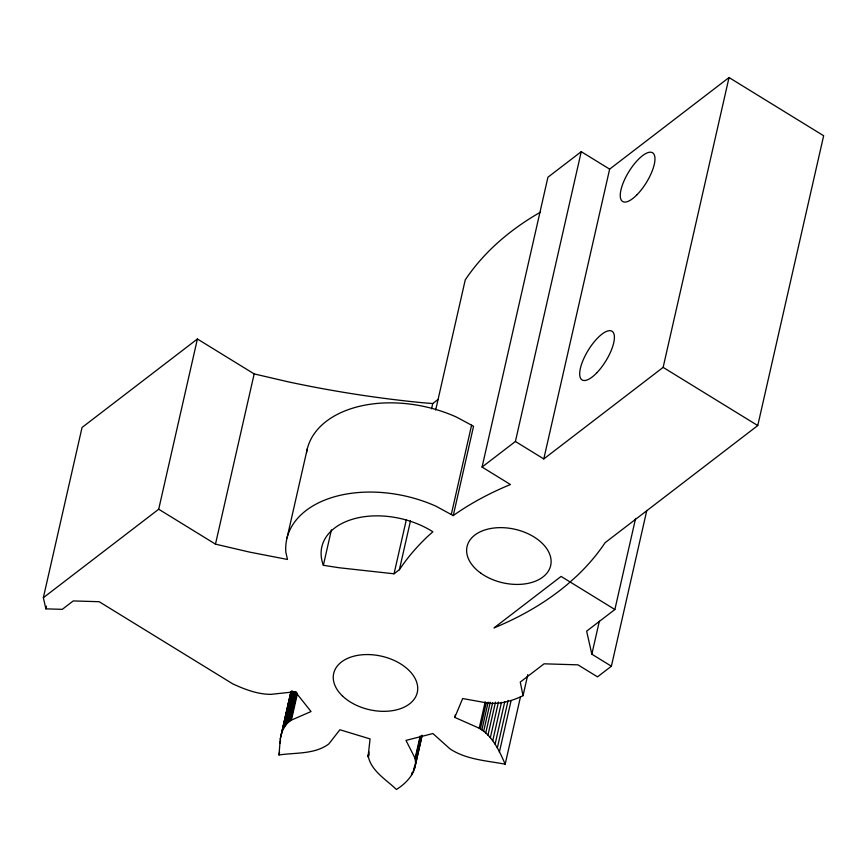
<?xml version="1.0" encoding="UTF-8"?>
<svg xmlns="http://www.w3.org/2000/svg" width="867" height="867" viewBox="0 0 867 867"><rect width="100%" height="100%" fill="white"/><g stroke="black" fill="none" stroke-linecap="round" stroke-linejoin="round"><path stroke-width="1.3" d="M520.482 696.862L505.179 764.174C486.658 760.684 466.208 759.655 449.995 748.871L432.904 733.547L405.984 740.385L415.098 758.354C417.775 771.489 406.699 783.215 396.392 789.458C386.324 779.671 370.989 770.936 368.161 755.894L370.079 738.922L339.907 729.754L328.81 743.94C314.764 754.496 295.333 752.513 278.99 754.962L280.269 739.052L290.868 691.801M280.973 735.357C282.577 729.353 285.828 723.241 291.41 720.098L311.047 711.547L295.3 691.725L270.927 694.359C257.575 694.337 244.722 689.384 232.757 683.868L99.163 601.709L73.24 600.929L62.272 609.349L45.875 608.851L43.35 597.71L82.051 427.464L197.405 338.997L254.172 373.915L288.147 381.816A779.227 498.709 12.8 0 0 422.825 402.754L432.752 403.534L438.073 399.449M45.875 608.851L46.471 606.206M43.35 597.71L158.704 509.222L197.405 338.997M635.587 518.444L614.876 609.512L561.09 576.425L494.027 627.903A387.061 247.702 12.8 0 0 568.102 583.794L576.642 576.143A387.061 247.702 12.8 0 0 605.09 542.709L757.758 425.556L823.65 135.74L729.028 77.542L609.642 169.13L581.248 151.671L547.922 177.236L482.063 467.064L510.446 484.523A387.061 247.713 12.8 0 0 455.067 514.294L453.246 515.616L435.971 506.198A106.424 68.114 12.8 0 0 285.828 552.171L287.476 559.453L249.447 552.073L215.482 544.14L254.172 373.915M286.999 538.082L307.286 448.846M280.269 739.052L290.77 692.863M281.97 732.084L291.269 691.172M279.933 743.203L280.54 740.559M283.216 729.266L291.919 690.988M284.571 726.849L292.667 691.216M278.99 754.962L279.586 752.328M285.958 724.855L293.469 691.866M287.367 723.251L294.563 691.573M323.358 565.295A70.509 45.127 12.8 0 1 352.143 519.344A70.509 45.127 12.8 0 1 432.861 531.774L427.832 536.283A387.061 247.713 12.8 0 0 399.384 569.717L394.041 573.791L339.16 567.755L323.358 565.295L331.411 529.867M288.635 722.016L295.539 691.66M289.773 721.127L296.373 692.094M290.64 720.52L296.937 692.809M291.41 720.098L297.414 693.708M394.041 573.791L406.341 519.68M431.549 408.812L432.752 403.534M399.384 569.717L410.481 520.883M435.668 410.015L465.254 279.878A387.061 247.713 12.8 0 1 540.596 212.079M368.161 755.894L369.06 751.938M368.182 756.447L368.778 753.802M368.323 757.368L368.919 754.723M451.295 514.424L471.583 425.188L456.248 416.973A106.424 68.114 12.8 0 0 306.528 452.596M453.246 515.616L473.534 426.391L471.583 425.188M415.098 758.354L420.202 735.92M411.554 775.044L412.15 772.399M415.336 759.286L420.43 736.842M415.531 760.587L420.928 736.831M413.212 771.966L414.404 766.688M415.607 762.234L421.308 737.156M414.361 769.116L422.088 735.183M415.098 766.515L422.001 736.159M482.063 467.064L515.41 441.476L581.248 151.671M505.179 764.174C499.294 750.692 492.51 735.92 479.213 728.204L454.785 717.399L455.381 714.755M479.213 728.204L485.206 701.804M480.34 728.887L486.344 702.487M481.857 729.884L488.154 702.172M515.41 441.476L543.793 458.936L609.642 169.13M483.656 731.239L490.256 702.205M485.737 732.994L492.64 702.638M487.969 735.129L495.48 702.14M490.343 737.698L498.438 702.064M492.759 740.667L501.462 702.389M495.122 744.07L504.724 701.837M497.344 747.896L508.149 700.384M499.381 752.133L511.086 700.655M454.785 717.399L462.664 698.542L488.804 703.245C500.627 704.232 512.473 700.807 523.029 695.692L527.83 674.569M646.793 510.479L611.387 666.214L591.847 654.195L599.346 621.195M543.793 458.936L663.136 367.37L729.028 77.542M614.876 609.512L586.634 631.176L591.847 654.195M611.387 666.214L597.504 676.867L577.964 664.848L544.075 663.819L520.265 682.08L523.029 695.692M663.136 367.37L757.758 425.556M158.704 509.222L215.482 544.14M636.681 195.064A28.578 10.306 -58.4 0 0 653.089 153.156A28.578 10.306 -58.4 0 0 623.07 183.175A28.578 10.306 -58.4 0 0 636.681 195.064M597.049 372.561A28.578 10.306 -58.4 0 0 612.069 331.281A28.578 10.306 -58.4 0 0 582.006 362.948A28.578 10.306 -58.4 0 0 597.049 372.561M342.53 696.038A42.873 27.441 12.8 0 0 414.849 698.217A42.873 27.441 12.8 0 0 369.06 654.585A42.873 27.441 12.8 0 0 342.53 696.038M480.882 573.217A42.873 27.441 12.8 0 0 550.274 567.018A42.873 27.441 12.8 0 0 495.458 527.862A42.873 27.441 12.8 0 0 480.882 573.217"/></g></svg>
